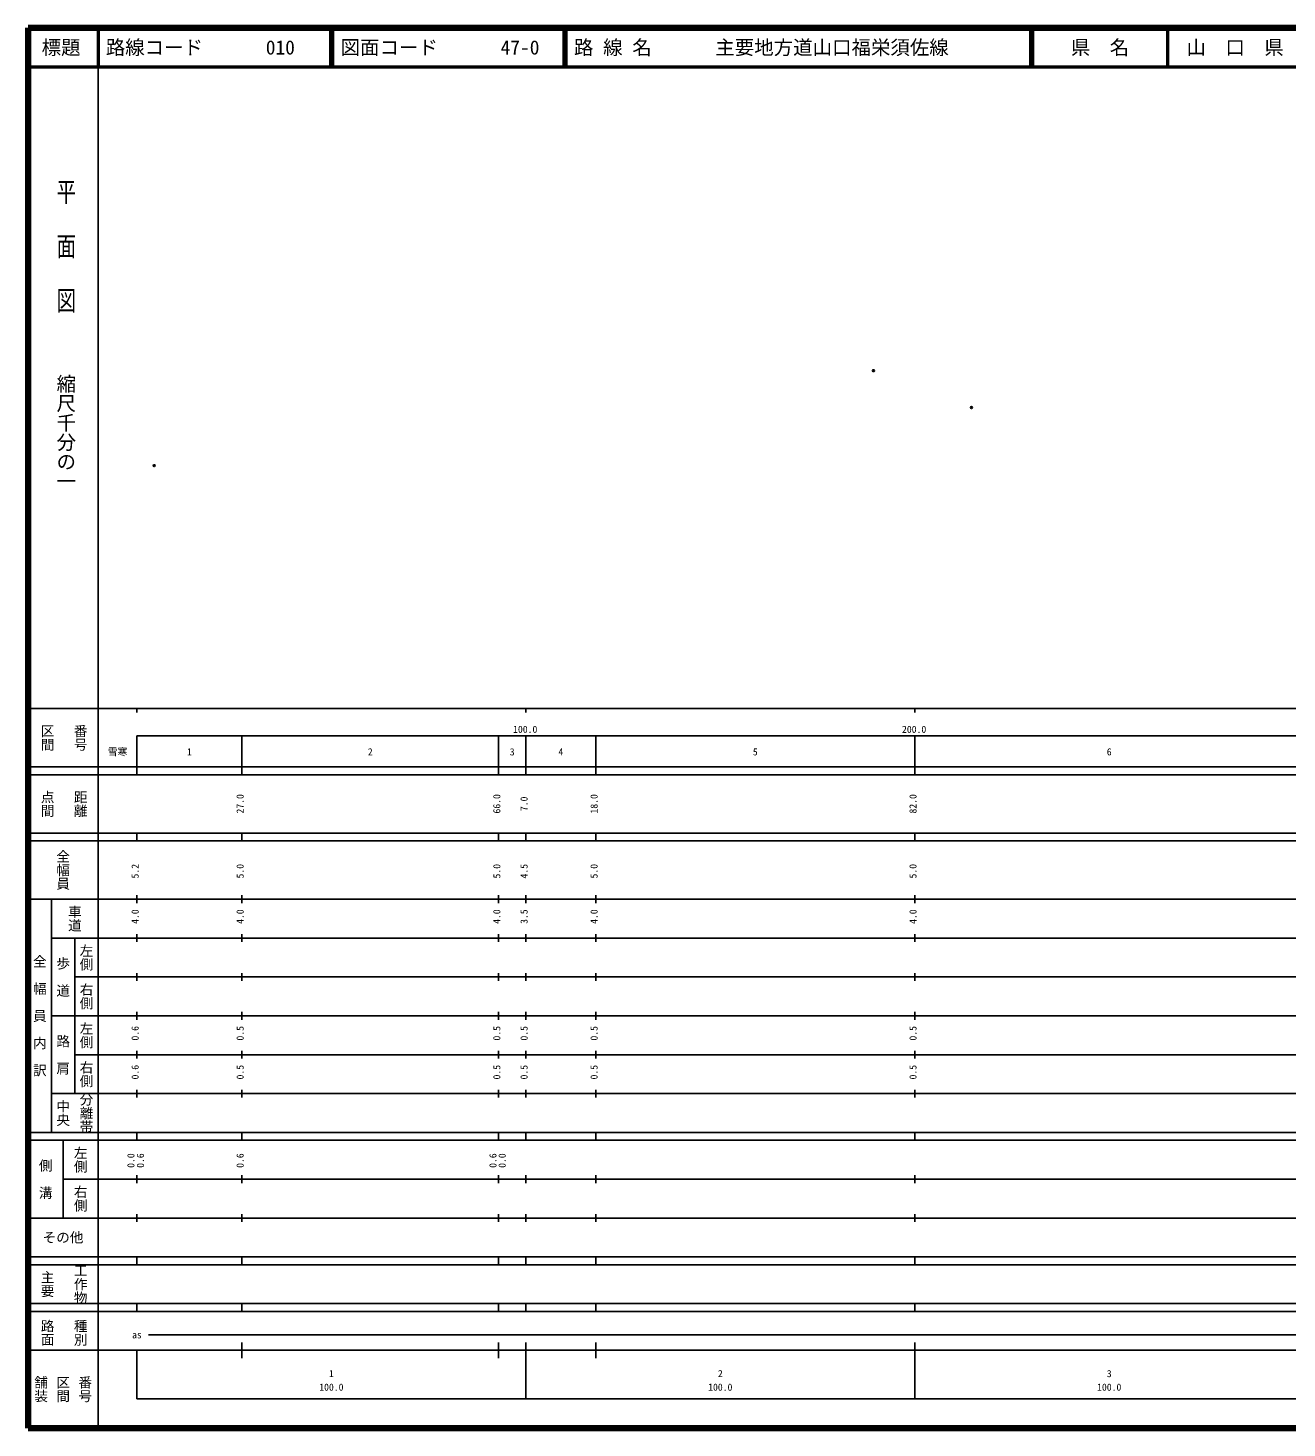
# Model space of a CAD drawing. Units: millimetres on the paper. Extents: x 40 to 680, y 20 to 380.
# Drawn here: x 40 to 363.7, y 20 to 380 of the extents above; entities that cross this region are included whole.
import ezdxf
from ezdxf.enums import TextEntityAlignment as Align

# ---------------------------------------------------------------- set-up
doc = ezdxf.new("R2010")
doc.units = ezdxf.units.MM
doc.header["$PDMODE"] = 32
doc.header["$PDSIZE"] = 0.5
doc.layers.add('M-OTRS', color=6, linetype='Continuous')
doc.layers.add('M-TTL-TXT', color=7, linetype='Continuous')
for name, color, linetype, lineweight in [('M-TTL', 2, 'Continuous', 140), ('M-TTL-BAND', 7, 'Continuous', 25), ('M-TTL-LINE', 7, 'Continuous', 50)]:
    doc.layers.add(name, color=color, linetype=linetype, lineweight=lineweight)
doc.styles.add('@ＭＳ ゴシック', font='')
doc.styles.add('ＭＳ ゴシック', font='')
doc.styles.get('@ＭＳ ゴシック').set_extended_font_data('@MS Gothic')
doc.styles.get('ＭＳ ゴシック').set_extended_font_data('MS Gothic')

msp = doc.modelspace()

# ---------------------------------------------------------------- linework, layer by layer
at = {"layer": 'M-OTRS'}
for p in [(257.376, 291.886), (282.567, 282.396), (72.464, 267.463)]:
    msp.add_point(p, dxfattribs=at)
at = {"layer": 'M-TTL'}
for p, q in [((40, 380), (40, 20)), ((680, 380), (40, 380)), ((40, 20), (680, 20))]:
    msp.add_line(p, q, dxfattribs=at)
at = {"layer": 'M-TTL-BAND'}
for p, q in [((58, 370), (58, 20)), ((40, 205), (579, 205)), ((68, 205), (68, 204)), ((168, 205), (168, 204)), ((268, 205), (268, 204)), ((68, 198), (579, 198)), ((68, 198), (68, 188)), ((95, 188), (95, 198)), ((161, 188), (161, 198)), ((168, 188), (168, 198)), ((186, 188), (186, 198)), ((268, 188), (268, 198)), ((40, 190), (579, 190)), ((40, 188), (579, 188)), ((40, 173), (579, 173)), ((68, 171), (68, 173)), ((95, 171), (95, 173)), ((161, 171), (161, 173)), ((168, 171), (168, 173)), ((186, 171), (186, 173)), ((268, 171), (268, 173)), ((40, 171), (579, 171)), ((40, 156), (579, 156)), ((46, 96), (46, 156)), ((68, 155), (68, 157)), ((95, 155), (95, 157)), ((161, 155), (161, 157)), ((168, 155), (168, 157)), ((186, 155), (186, 157)), ((268, 155), (268, 157)), ((46, 146), (579, 146)), ((52, 146), (52, 106)), ((68, 145), (68, 147)), ((95, 145), (95, 147)), ((161, 145), (161, 147)), ((168, 145), (168, 147)), ((186, 145), (186, 147)), ((268, 145), (268, 147)), ((68, 135), (68, 137)), ((95, 135), (95, 137)), ((161, 135), (161, 137)), ((168, 135), (168, 137)), ((186, 135), (186, 137)), ((268, 135), (268, 137)), ((52, 136), (579, 136)), ((46, 126), (579, 126)), ((68, 125), (68, 127)), ((95, 125), (95, 127)), ((161, 125), (161, 127)), ((168, 125), (168, 127)), ((186, 125), (186, 127)), ((268, 125), (268, 127)), ((52, 116), (579, 116)), ((68, 115), (68, 117)), ((95, 115), (95, 117)), ((161, 115), (161, 117)), ((168, 115), (168, 117)), ((186, 115), (186, 117)), ((268, 115), (268, 117)), ((46, 106), (579, 106)), ((68, 105), (68, 107)), ((95, 105), (95, 107)), ((161, 105), (161, 107)), ((168, 105), (168, 107)), ((186, 105), (186, 107)), ((268, 105), (268, 107)), ((40, 96), (579, 96)), ((40, 94), (579, 94)), ((49, 94), (49, 74)), ((68, 94), (68, 96)), ((95, 94), (95, 96)), ((161, 94), (161, 96)), ((168, 94), (168, 96)), ((186, 94), (186, 96)), ((268, 94), (268, 96)), ((49, 84), (579, 84)), ((68, 83), (68, 85)), ((95, 83), (95, 85)), ((161, 83), (161, 85)), ((168, 83), (168, 85)), ((186, 83), (186, 85)), ((268, 83), (268, 85)), ((40, 74), (579, 74)), ((68, 73), (68, 75)), ((95, 73), (95, 75)), ((161, 73), (161, 75)), ((168, 73), (168, 75)), ((186, 73), (186, 75)), ((268, 73), (268, 75)), ((40, 64), (579, 64)), ((40, 62), (579, 62)), ((68, 62), (68, 64)), ((95, 62), (95, 64)), ((161, 62), (161, 64)), ((168, 62), (168, 64)), ((186, 62), (186, 64)), ((268, 62), (268, 64)), ((40, 52), (579, 52)), ((68, 50), (68, 52)), ((95, 50), (95, 52)), ((161, 50), (161, 52)), ((168, 50), (168, 52)), ((186, 50), (186, 52)), ((268, 50), (268, 52)), ((40, 50), (579, 50)), ((71, 44), (565, 44)), ((40, 40), (579, 40)), ((68, 40), (68, 27.5)), ((95, 38), (95, 42)), ((161, 38), (161, 42)), ((168, 27.5), (168, 42)), ((186, 38), (186, 42)), ((268, 27.5), (268, 42)), ((68, 27.5), (579, 27.5))]:
    msp.add_line(p, q, dxfattribs=at)
at = {"layer": 'M-TTL-LINE'}
for p, q in [((58, 380), (58, 370)), ((117.75, 380), (117.75, 370)), ((118.25, 380), (118.25, 370)), ((177.75, 380), (177.75, 370)), ((178.25, 380), (178.25, 370)), ((297.75, 380), (297.75, 370)), ((298.25, 380), (298.25, 370)), ((333, 380), (333, 370)), ((40, 370), (680, 370))]:
    msp.add_line(p, q, dxfattribs=at)

# ---------------------------------------------------------------- texts
at = {"layer": 'M-TTL-BAND', "style": '@ＭＳ ゴシック', "width": 1.4}
msp.add_text('平  面  図', height=3.666, rotation=270, dxfattribs=at).set_placement((49.777, 306.475), align=Align.MIDDLE_RIGHT)
at = {"layer": 'M-TTL-BAND', "style": '@ＭＳ ゴシック'}
msp.add_text('縮尺千分の一', height=3.666, rotation=270, dxfattribs=at).set_placement((49.777, 261.03), align=Align.MIDDLE_RIGHT)
for s, p in [('区間', (45, 197.5)), ('番号', (53.5, 197.5)), ('点間', (45, 180.5)), ('距離', (53.5, 180.5)), ('全幅員', (49, 163.5)), ('車道', (52, 151)), ('左側', (55, 141)), ('全\u3000幅\u3000員\u3000内\u3000訳', (43, 126)), ('歩\u3000道', (49, 136)), ('右側', (55, 131)), ('左側', (55, 121)), ('路\u3000肩', (49, 116)), ('右側', (55, 111)), ('分離帯', (55, 101)), ('中央', (49, 101)), ('左側', (53.5, 89)), ('側\u3000溝', (44.5, 84)), ('右側', (53.5, 79)), ('工作物', (53.5, 57)), ('主要', (45, 57)), ('路面', (45, 44.5)), ('種別', (53.5, 44.5)), ('舗装', (43.333, 30)), ('区間', (49, 30)), ('番号', (54.667, 30))]:
    msp.add_text(s, height=2.566, rotation=270, dxfattribs=at).set_placement(p, align=Align.MIDDLE_CENTER)
at = {"layer": 'M-TTL-BAND', "style": 'ＭＳ ゴシック'}
for s, p in [('100.0', (167.844, 198.195)), ('200.0', (267.844, 198.195)), ('雪寒', (63.02, 192.405)), ('1', (81.5, 192.405)), ('2', (128, 192.405)), ('3', (164.5, 192.405)), ('4', (177, 192.405)), ('5', (227, 192.405)), ('6', (318, 192.405)), ('as', (68, 42.5)), ('1', (118, 32.523)), ('2', (218, 32.523)), ('3', (318, 32.523)), ('100.0', (118, 29.033)), ('100.0', (218, 29.033)), ('100.0', (318, 29.033))]:
    msp.add_text(s, height=1.833, dxfattribs=at).set_placement(p, align=Align.BOTTOM_CENTER)
for s, p in [('27.0', (96, 180.5)), ('66.0', (162, 180.5)), ('7.0', (169, 180.5)), ('18.0', (187, 180.5)), ('82.0', (269, 180.5)), ('5.2', (69, 163.174)), ('5.0', (96, 163.174)), ('5.0', (162, 163.174)), ('4.5', (169, 163.174)), ('5.0', (187, 163.174)), ('5.0', (269, 163.174)), ('4.0', (69, 151.5)), ('4.0', (96, 151.5)), ('4.0', (162, 151.5)), ('3.5', (169, 151.5)), ('4.0', (187, 151.5)), ('4.0', (269, 151.5)), ('0.6', (69, 121.5)), ('0.5', (96, 121.5)), ('0.5', (162, 121.5)), ('0.5', (169, 121.5)), ('0.5', (187, 121.5)), ('0.5', (269, 121.5)), ('0.6', (69, 111.5)), ('0.5', (96, 111.5)), ('0.5', (162, 111.5)), ('0.5', (169, 111.5)), ('0.5', (187, 111.5)), ('0.5', (269, 111.5)), ('0.0', (67.913, 88.764)), ('0.6', (70.359, 88.764)), ('0.6', (96, 88.764)), ('0.6', (161, 88.764)), ('0.0', (163.37, 88.764))]:
    msp.add_text(s, height=1.833, rotation=90, dxfattribs=at).set_placement(p, align=Align.BOTTOM_CENTER)
msp.add_text('その他', height=2.566, dxfattribs=at).set_placement((49, 69), align=Align.MIDDLE_CENTER)
at = {"layer": 'M-TTL-TXT', "style": 'ＭＳ ゴシック'}
for s, p in [('標題', (48.5, 375)), ('県\u3000名', (315.625, 375)), ('山\u3000口\u3000県', (350.375, 375))]:
    msp.add_text(s, height=3.666, dxfattribs=at).set_placement(p, align=Align.MIDDLE_CENTER)
for s, p in [('路線コード', (60, 375)), ('010', (101.142, 375)), ('図面コード', (120.38, 375)), ('47-0', (161.521, 375)), ('路 線 名', (180.38, 375)), ('主要地方道山口福栄須佐線', (216.734, 375))]:
    msp.add_text(s, height=3.666, dxfattribs=at).set_placement(p, align=Align.MIDDLE_LEFT)

doc.saveas('drawing.dxf')
